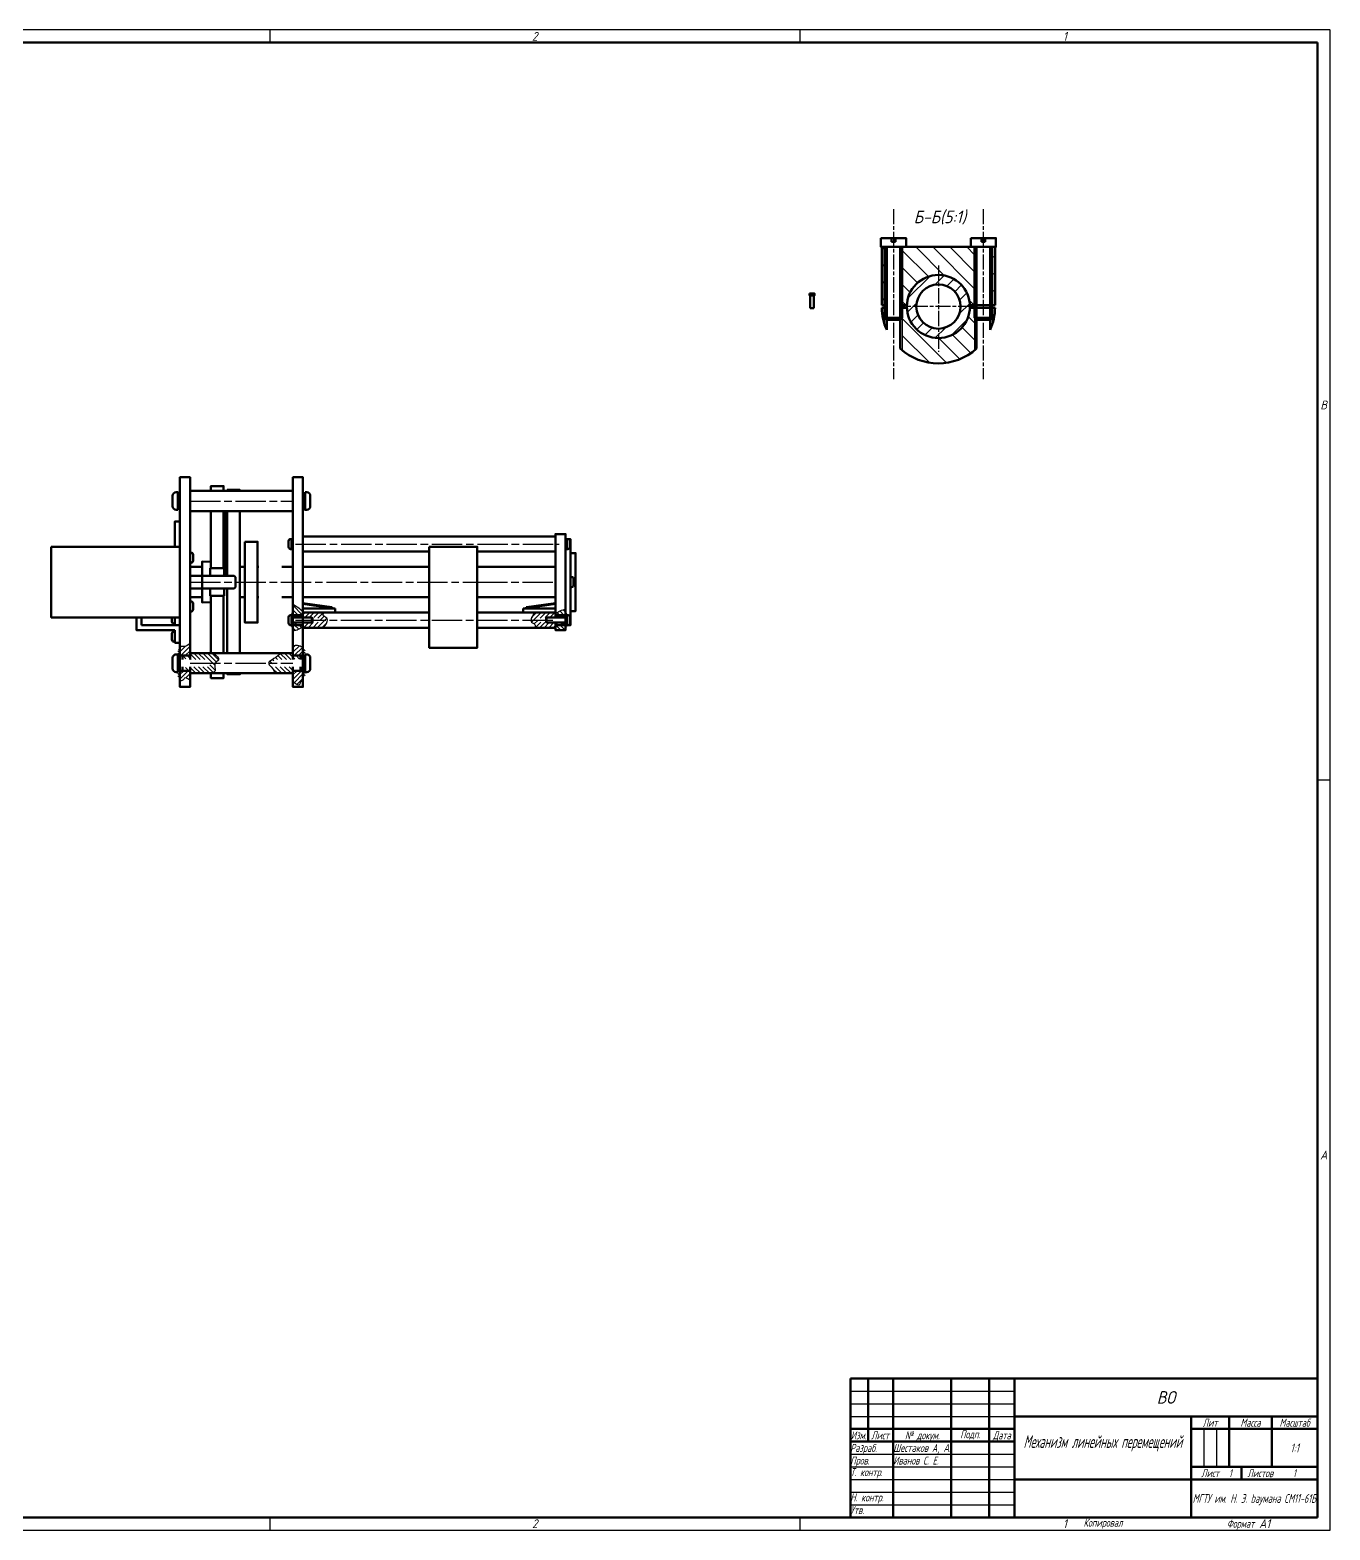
# Model space of a CAD drawing. Header units: millimetres. Extents: x 0 to 841, y 0 to 594.
# Drawn here: x 326 to 841, y 0 to 594 of the extents above; entities that cross this region are included whole.
import ezdxf
from ezdxf.enums import TextEntityAlignment as Align

# ---------------------------------------------------------------- set-up
doc = ezdxf.new("R2010")
doc.units = ezdxf.units.MM
doc.linetypes.add('AM_ISO08W050', pattern=[18, 12, -1.5, 3, -1.5])
doc.linetypes.add('AM_ISO08W050x2', pattern=[9, 6, -0.75, 1.5, -0.75])
for name, color, linetype, lineweight in [('AM_0', 7, 'Continuous', 50), ('AM_4', 3, 'Continuous', 25), ('AM_7', 4, 'AM_ISO08W050', 25), ('AM_8', 1, 'Continuous', 25), ('AM_BOR', 7, 'Continuous', 50), ('основные', 7, 'Continuous', 50), ('оч жирные', 7, 'Continuous', 140), ('тонкие', 2, 'Continuous', 25)]:
    doc.layers.add(name, color=color, linetype=linetype, lineweight=lineweight)
doc.styles.add('ACGOSTTS', font='geniso.shx', dxfattribs={"oblique": 15})
doc.styles.get("Standard").update_dxf_attribs({"font": 'geniso.shx', "oblique": 15})

# ---------------------------------------------------------------- blocks, each defined once
blk = doc.blocks.new('GOST_A1_LANDSCAPE')
at = {"layer": 'AM_BOR', "color": 1, "lineweight": 25}
for p, q in [((841, 594), (0, 594)), ((421, 594), (421, 589)), ((631, 594), (631, 589)), ((841, 0), (841, 594)), ((841, 297), (836, 297)), ((0, 0), (841, 0)), ((421, 5), (421, 0)), ((631, 5), (631, 0))]:
    blk.add_line(p, q, dxfattribs=at)
at = {"layer": 'AM_BOR', "color": 7, "lineweight": 50}
for p, q in [((836, 589), (20, 589)), ((836, 5), (836, 589)), ((20, 5), (836, 5))]:
    blk.add_line(p, q, dxfattribs=at)
at = {"layer": 'AM_BOR', "color": 1, "lineweight": 25, "style": 'ACGOSTTS', "oblique": 15}
for s, p in [('2', (526, 591.5)), ('1', (736, 591.5)), ('B', (838.5, 445.5)), ('A', (838.5, 148.5)), ('2', (526, 2.5)), ('1', (736, 2.5))]:
    blk.add_text(s, height=3.5, dxfattribs=at).set_placement(p, align=Align.MIDDLE_CENTER)
blk = doc.blocks.new('GOST_FORM1')
at = {"layer": 'AM_BOR', "color": 7, "lineweight": 50}
for p, q in [((-185, 0), (-185, 55)), ((-185, 55), (0, 55)), ((-178, 55), (-178, 30)), ((-168, 55), (-168, 0)), ((-145, 55), (-145, 0)), ((-130, 55), (-130, 0)), ((-120, 55), (-120, 0)), ((0, 55), (0, 0)), ((-120, 40), (0, 40)), ((-50, 40), (-50, 0)), ((-35, 40), (-35, 20)), ((-18, 40), (-18, 20)), ((-185, 35), (-120, 35)), ((-185, 30), (-120, 30)), ((-50, 35), (0, 35)), ((-50, 20), (0, 20)), ((-30, 20), (-30, 15)), ((-120, 15), (0, 15)), ((0, 0), (-185, 0))]:
    blk.add_line(p, q, dxfattribs=at)
at = {"layer": 'AM_BOR', "color": 1, "lineweight": 25}
for p, q in [((-185, 50), (-120, 50)), ((-185, 45), (-120, 45)), ((-185, 40), (-120, 40)), ((-45, 35), (-45, 20)), ((-40, 35), (-40, 20)), ((-185, 25), (-120, 25)), ((-185, 20), (-120, 20)), ((-185, 15), (-120, 15)), ((-185, 10), (-120, 10)), ((-185, 5), (-120, 5))]:
    blk.add_line(p, q, dxfattribs=at)
at = {"layer": 'AM_BOR', "color": 1, "lineweight": 25, "style": 'ACGOSTTS', "oblique": 15, "width": 0.8}
for s, p in [('Лит', (-42.5, 37.5)), ('Масса', (-26.5, 37.5)), ('Масштаб', (-9, 37.5)), ('Изм.', (-181.7, 32.5)), ('Лист', (-173.2, 32.5)), ('№ докум.', (-156.5, 32.5)), ('Подп.', (-137.5, 32.9)), ('Дата', (-125, 32.5)), ('Лист', (-42.5, 17.5)), ('Листов', (-22.62, 17.5)), ('Копировал', (-84.92, -2.1))]:
    blk.add_text(s, height=3.17, dxfattribs=at).set_placement(p, align=Align.MIDDLE_CENTER)
for s, p in [('Разраб.', (-185, 27.5)), ('Пров.', (-185, 22.5)), ('Т. контр.', (-185, 17.9)), ('Н. контр.', (-185, 7.9)), ('Утв.', (-185, 2.9))]:
    blk.add_text(s, height=3.17, dxfattribs=at).set_placement(p, align=Align.MIDDLE_LEFT)
blk.add_text('Формат', height=3.17, dxfattribs=at).set_placement((-25, -2.5), align=Align.MIDDLE_RIGHT)
at = {"layer": 'AM_BOR', "color": 2, "lineweight": 25, "style": 'ACGOSTTS', "oblique": 15}
for tag, height, p in [('GEN-TITLE-PARTNO{23}', 5, (-60, 47.5)), ('GEN-TITLE-CMPNY{13}', 3.5, (-25, 7.5))]:
    blk.add_attdef(tag, text='', height=height, dxfattribs=at).set_placement(p, align=Align.MIDDLE_CENTER)
at = {"layer": 'AM_BOR', "color": 2, "lineweight": 25, "style": 'ACGOSTTS', "oblique": 15, "width": 0.8}
for tag, height, p in [('GEN-TITLE-DES1{13}', 5, (-85, 30)), ('GEN-TITLE-LIT1{1}', 3.5, (-47.9, 27.5)), ('GEN-TITLE-LIT2{1.1}', 3.5, (-42.9, 27.5)), ('GEN-TITLE-LIT3{1.1}', 3.5, (-37.9, 27.5)), ('GEN-TITLE-WT{4}', 3.5, (-27, 27.5)), ('GEN-TITLE-SCA{6}', 3.5, (-9, 27.5)), ('GEN-TITLE-DES2{21}', 3.17, (-85, 19.5)), ('GEN-TITLE-SHEET{2.2}', 3.17, (-34.5, 17.5)), ('GEN-TITLE-NUMSHTS{5}', 3.17, (-9.12, 17.5))]:
    blk.add_attdef(tag, text='', height=height, dxfattribs=at).set_placement(p, align=Align.MIDDLE_CENTER)
at = {"layer": 'AM_BOR', "color": 2, "lineweight": 25, "style": 'ACGOSTTS', "oblique": 15}
for tag, height, width, p in [('GEN-TITLE-NAME{6.5}', 3.17, 0.8, (-168, 27.5)), ('GEN-TITLE-CHKM{6.5}', 3.17, 0.8, (-168, 22.5)), ('GEN-TITLE-ENG{6.5}', 3.17, 0.8, (-168, 17.5)), ('GEN-TITLE-AUTH{6.5}', 3.17, 0.8, (-168, 12.5)), ('GEN-TITLE-APPD{6.5}', 3.17, 0.8, (-168, 7.5)), ('GEN-TITLE-MAT2{9}', 3.5, 0.9, (-85, 9.25)), ('GEN-TITLE-MAT3{9}', 3.5, 0.9, (-85, 4.37)), ('GEN-TITLE-APPM{6.5}', 3.17, 0.8, (-168, 2.5))]:
    blk.add_attdef(tag, text='', height=height, dxfattribs=dict(at, width=width)).set_placement(p, align=Align.MIDDLE_LEFT)
at = {"layer": 'AM_BOR', "color": 1, "lineweight": 25, "style": 'ACGOSTTS', "oblique": 15, "width": 0.8}
blk.add_attdef('GEN-TITLE-AUTHT{5}', text='', height=3.17, dxfattribs=at).set_placement((-185, 12.9), align=Align.MIDDLE_LEFT)
at = {"layer": 'AM_BOR', "color": 2, "lineweight": 25, "style": 'ACGOSTTS', "oblique": 15, "width": 0.9}
blk.add_attdef('GEN-TITLE-MAT1{9}', text='', height=3.5, dxfattribs=at).set_placement((-86.5, 7.5), align=Align.MIDDLE_RIGHT)
at = {"layer": 'AM_BOR', "color": 2, "lineweight": 25, "style": 'ACGOSTTS', "oblique": 15}
blk.add_attdef('GEN-TITLE-SIZ{15.7}', text='', height=3.5, dxfattribs=at).set_placement((-23.1, -2.5), align=Align.MIDDLE_LEFT)

msp = doc.modelspace()

# ---------------------------------------------------------------- hatches: boundary and pattern name
at = {"layer": 'AM_8'}
h = msp.add_hatch(dxfattribs=at)
h.set_pattern_fill('ANSI31', color=256, scale=1.5, angle=90, style=0)
h.set_pattern_definition([(135, (-2743.5084, -1937.854), (-3.367596, -3.367596), [])])
h.paths.add_polyline_path([(685.88, 508.1), (671.58, 508.1), (671.58, 484.98), (673.39, 484.98, -0.402847), (685.88, 497)])
h.paths.add_polyline_path([(700.17, 508.1), (685.88, 508.1), (685.88, 497, -0.402847), (698.37, 484.98), (700.17, 484.98)])
h.paths.add_polyline_path([(700.17, 484.01), (698.37, 484.01, -0.402847), (685.88, 472), (685.88, 462, 0.174156), (700.17, 467.13)])
h.paths.add_polyline_path([(685.88, 472, -0.402847), (673.39, 484.01), (671.58, 484.01), (671.58, 479.99), (671.58, 467.13, 0.174156), (685.88, 462)])
h.paths.add_polyline_path([(664.58, 508.1), (663.42, 508.1), (663.42, 484.98), (664.58, 484.98)])
h.paths.add_polyline_path([(664.58, 484.01), (663.42, 484.01, 0.076164), (664.58, 477.31)])
h.paths.add_polyline_path([(708.34, 484.01), (707.17, 484.01), (707.17, 479.99), (707.17, 477.31, 0.076164)])
h.paths.add_polyline_path([(708.34, 508.1), (707.17, 508.1), (707.17, 484.98), (708.34, 484.98)])
h = msp.add_hatch(dxfattribs=at)
h.set_pattern_fill('_U', color=256, scale=3.75, angle=45, style=0, pattern_type=0)
h.set_pattern_definition([(45, (-2743.5084, -1937.8538), (-2.6516504, 2.6516504), [])])
edge = h.paths.add_edge_path()
edge.add_arc((685.88, 484.5), 12.5, 177.76767, 486.08912)
edge.add_arc((685.88, 484.5), 12.5, 126.08912, 177.76767)
edge = h.paths.add_edge_path(flags=16)
edge.add_arc((685.88, 484.46), 8.75, -234.02395, 11.45916, ccw=False)
edge.add_arc((685.88, 484.46), 8.75, 11.45916, 125.97605, ccw=False)
h = msp.add_hatch(dxfattribs=at)
h.set_pattern_fill('ANSI31', color=256, scale=0.1, angle=180, style=0)
h.set_pattern_definition([(225, (968.3834, 720.61657), (0.2245064, -0.2245064), [])])
h.paths.add_polyline_path([(429.69, 357.31), (430.19, 357.31), (430.19, 359.31), (429.69, 359.31)])
h.paths.add_polyline_path([(429.69, 361.31), (430.19, 361.31), (430.19, 363.31), (429.69, 363.31)])
h = msp.add_hatch(dxfattribs=at)
h.set_pattern_fill('ANSI31', color=256, scale=0.4, angle=270, style=0)
h.set_pattern_definition([(315, (968.3834, 720.6166), (0.8980256, 0.8980256), [])])
edge = h.paths.add_edge_path()
edge.add_spline(control_points=[(430.19, 356.01), (430.94, 356.02), (432.39, 356.5), (433.59, 357.31), (434.19, 357.71)], knot_values=[0, 0, 0, 0, 2.207493, 4.376087, 4.376087, 4.376087, 4.376087], degree=3, periodic=0)
edge.add_line((434.19, 357.71), (434.19, 358.31))
edge.add_line((434.19, 358.31), (431.19, 358.31))
edge.add_line((431.19, 358.31), (430.19, 358.31))
edge.add_line((430.19, 358.31), (430.19, 356.01))
edge = h.paths.add_edge_path()
edge.add_spline(control_points=[(434.19, 363.87), (434.03, 364), (433.86, 364.12), (433.7, 364.25)], knot_values=[23.381667, 23.381667, 23.381667, 23.381667, 23.830196, 23.830196, 23.830196, 23.830196], degree=3, periodic=0)
edge.add_line((433.52, 364.25), (430.19, 366.55))
edge.add_line((430.19, 366.55), (430.19, 362.31))
edge.add_line((430.19, 362.31), (431.19, 362.31))
edge.add_line((431.19, 362.31), (434.19, 362.31))
edge.add_line((434.19, 362.31), (434.19, 363.31))
edge.add_line((434.19, 363.31), (434.19, 363.87))
h = msp.add_hatch(dxfattribs=at)
h.set_pattern_fill('ANSI31', color=256, scale=0.4, angle=180, style=0)
h.set_pattern_definition([(225, (968.3834, 720.6166), (0.8980256, -0.8980256), [])])
edge = h.paths.add_edge_path()
edge.add_line((434.19, 358.31), (434.19, 357.31))
edge.add_line((434.19, 357.31), (442.08, 357.31))
edge.add_spline(control_points=[(442.08, 357.31), (442.69, 357.91), (443.51, 358.71), (443.86, 360), (443.87, 360.31)], knot_values=[0, 0, 0, 0, 2.595625, 3.48734, 3.48734, 3.48734, 3.48734], degree=3, periodic=0)
edge.add_line((443.87, 360.31), (441.24, 360.31))
edge.add_line((441.24, 360.31), (440.79, 359.52))
edge.add_line((440.79, 359.52), (439.59, 359.52))
edge.add_line((439.59, 359.52), (439.19, 359.31))
edge.add_line((439.19, 359.31), (434.19, 359.31))
edge.add_line((434.19, 359.31), (434.19, 358.31))
edge = h.paths.add_edge_path()
edge.add_line((434.19, 362.31), (434.19, 361.31))
edge.add_line((434.19, 361.31), (439.19, 361.31))
edge.add_line((439.19, 361.31), (439.59, 361.09))
edge.add_line((439.59, 361.09), (440.79, 361.09))
edge.add_line((440.79, 361.09), (441.24, 360.31))
edge.add_line((441.24, 360.31), (443.87, 360.31))
edge.add_spline(control_points=[(443.87, 360.31), (443.88, 360.59), (443.67, 361.5), (441.72, 361.93), (442.32, 362.95), (442.54, 363.31)], knot_values=[3.48734, 3.48734, 3.48734, 3.48734, 4.293157, 6.233909, 7.297854, 7.297854, 7.297854, 7.297854], degree=3, periodic=0)
edge.add_line((442.54, 363.31), (434.19, 363.31))
edge.add_line((434.19, 363.31), (434.19, 362.31))
h = msp.add_hatch(dxfattribs=at)
h.set_pattern_fill('ANSI31', color=256, scale=0.4, style=0)
edge = h.paths.add_edge_path()
edge.add_line((534.19, 362.31), (534.19, 363.31))
edge.add_line((534.19, 363.31), (526.3, 363.31))
edge.add_spline(control_points=[(526.3, 363.31), (525.69, 362.71), (524.87, 361.9), (524.52, 360.62), (524.51, 360.31)], knot_values=[0, 0, 0, 0, 2.595625, 3.48734, 3.48734, 3.48734, 3.48734], degree=3, periodic=0)
edge.add_line((524.51, 360.31), (527.14, 360.31))
edge.add_line((527.14, 360.31), (527.59, 361.09))
edge.add_line((527.59, 361.09), (528.79, 361.09))
edge.add_line((528.79, 361.09), (529.19, 361.31))
edge.add_line((529.19, 361.31), (534.19, 361.31))
edge.add_line((534.19, 361.31), (534.19, 362.31))
edge = h.paths.add_edge_path()
edge.add_line((534.19, 358.31), (534.19, 359.31))
edge.add_line((534.19, 359.31), (529.19, 359.31))
edge.add_line((529.19, 359.31), (528.79, 359.52))
edge.add_line((528.79, 359.52), (527.59, 359.52))
edge.add_line((527.59, 359.52), (527.14, 360.31))
edge.add_line((527.14, 360.31), (524.51, 360.31))
edge.add_spline(control_points=[(524.51, 360.31), (524.51, 360.03), (524.71, 359.12), (526.67, 358.69), (526.06, 357.67), (525.85, 357.31)], knot_values=[3.48734, 3.48734, 3.48734, 3.48734, 4.293157, 6.233909, 7.297854, 7.297854, 7.297854, 7.297854], degree=3, periodic=0)
edge.add_line((525.85, 357.31), (534.19, 357.31))
edge.add_line((534.19, 357.31), (534.19, 358.31))
h = msp.add_hatch(dxfattribs=at)
h.set_pattern_fill('ANSI31', color=256, scale=0.4, angle=90, style=0)
edge = h.paths.add_edge_path()
edge.add_spline(control_points=[(538.19, 364.61), (537.45, 364.6), (536, 364.12), (534.79, 363.31), (534.19, 362.91)], knot_values=[0, 0, 0, 0, 2.207493, 4.376087, 4.376087, 4.376087, 4.376087], degree=3, periodic=0)
edge.add_line((534.19, 362.91), (534.19, 362.31))
edge.add_line((534.19, 362.31), (537.19, 362.31))
edge.add_line((537.19, 362.31), (538.19, 362.31))
edge.add_line((538.19, 362.31), (538.19, 364.61))
edge = h.paths.add_edge_path()
edge.add_line((538.19, 358.31), (537.19, 358.31))
edge.add_line((537.19, 358.31), (534.19, 358.31))
edge.add_line((534.19, 358.31), (534.19, 357.31))
edge.add_line((534.19, 357.31), (534.19, 356.74))
edge.add_spline(control_points=[(534.19, 356.74), (534.36, 356.62), (534.52, 356.49), (534.68, 356.37)], knot_values=[23.381667, 23.381667, 23.381667, 23.381667, 23.830196, 23.830196, 23.830196, 23.830196], degree=3, periodic=0)
edge.add_line((534.68, 356.37), (538.19, 356.37))
edge.add_line((538.19, 356.37), (538.19, 358.31))
h = msp.add_hatch(dxfattribs=at)
h.set_pattern_fill('ANSI31', color=256, scale=0.1, style=0)
h.paths.add_polyline_path([(538.69, 363.31), (538.19, 363.31), (538.19, 361.31), (538.69, 361.31)])
h.paths.add_polyline_path([(538.69, 359.31), (538.19, 359.31), (538.19, 357.31), (538.69, 357.31)])
h = msp.add_hatch(dxfattribs=at)
h.set_pattern_fill('ANSI31', color=256, scale=0.4)
h.paths.add_polyline_path([(537.19, 362.31), (534.19, 362.31), (534.19, 361.31), (537.19, 361.31)])
h.paths.add_polyline_path([(537.19, 359.31), (534.19, 359.31), (534.19, 358.31), (537.19, 358.31)])
h = msp.add_hatch(dxfattribs=at)
h.set_pattern_fill('ANSI31', color=256, scale=0.4, style=0)
edge = h.paths.add_edge_path()
edge.add_line((389.46, 346.25), (389.46, 351))
edge.add_spline(control_points=[(389.46, 351), (388.73, 350.48), (387.5, 349.62), (386.05, 349.87), (385.46, 349.97)], knot_values=[0, 0, 0, 0, 2.551718, 4.277618, 4.277618, 4.277618, 4.277618], degree=3, periodic=0)
edge.add_line((385.46, 349.97), (385.46, 346.25))
edge.add_line((385.46, 346.25), (386.46, 346.25))
edge.add_line((386.46, 346.25), (389.46, 346.25))
edge = h.paths.add_edge_path()
edge.add_line((386.46, 340.25), (385.46, 340.25))
edge.add_line((385.46, 340.25), (385.46, 337.75))
edge.add_line((385.46, 337.75), (385.46, 336.36))
edge.add_spline(control_points=[(385.46, 336.36), (385.77, 336.31), (386.57, 336.17), (387.4, 338.09), (388.66, 337.07), (389.46, 336.42)], knot_values=[0, 0, 0, 0, 0.87456, 2.243356, 4.583662, 4.583662, 4.583662, 4.583662], degree=3, periodic=0)
edge.add_line((389.46, 336.42), (389.46, 340.25))
edge.add_line((389.46, 340.25), (386.46, 340.25))
edge = h.paths.add_edge_path()
edge.add_spline(control_points=[(434.19, 349.61), (433.96, 349.69), (433.11, 350), (431.73, 350.73), (430.65, 350.18), (430.19, 349.95)], knot_values=[0, 0, 0, 0, 0.745073, 2.754457, 4.215156, 4.215156, 4.215156, 4.215156], degree=3, periodic=0)
edge.add_line((430.19, 349.95), (430.19, 346.25))
edge.add_line((430.19, 346.25), (433.19, 346.25))
edge.add_line((433.19, 346.25), (434.19, 346.25))
edge.add_line((434.19, 346.25), (434.19, 349.61))
edge = h.paths.add_edge_path()
edge.add_line((434.19, 340.25), (433.19, 340.25))
edge.add_line((433.19, 340.25), (430.19, 340.25))
edge.add_line((430.19, 340.25), (430.19, 336))
edge.add_spline(control_points=[(430.19, 336), (431.39, 335.12), (433.05, 333.9), (433.16, 336.15), (433.88, 336.36), (434.19, 336.46)], knot_values=[0, 0, 0, 0, 2.96911, 4.141042, 5.051401, 5.051401, 5.051401, 5.051401], degree=3, periodic=0)
edge.add_line((434.19, 336.46), (434.19, 340.25))
h = msp.add_hatch(dxfattribs=at)
h.set_pattern_fill('ANSI31', color=256, scale=0.2, angle=90, style=0)
h.paths.add_polyline_path([(434.99, 346.75), (434.99, 348.75), (434.19, 348.75), (434.19, 345), (434.99, 345)])
h.paths.add_polyline_path([(434.99, 341.5), (434.19, 341.5), (434.19, 337.75), (434.99, 337.75)])
h.paths.add_polyline_path([(385.46, 348.75), (384.66, 348.75), (384.66, 345), (385.46, 345)])
h.paths.add_polyline_path([(385.46, 341.5), (384.66, 341.5), (384.66, 339.75), (384.66, 337.75), (385.46, 337.75)])
h = msp.add_hatch(dxfattribs=at)
h.set_pattern_fill('ANSI31', color=256, scale=0.4, angle=90, style=0)
h.paths.add_polyline_path([(389.46, 346.25), (386.46, 346.25), (386.46, 345), (389.46, 345)])
h.paths.add_polyline_path([(389.46, 341.5), (386.46, 341.5), (386.46, 340.25), (389.46, 340.25)])
h.paths.add_polyline_path([(433.19, 346.25), (430.19, 346.25), (430.19, 345), (433.19, 345)])
h = msp.add_hatch(dxfattribs=at)
h.set_pattern_fill('ANSI31', color=256, scale=0.4, angle=90, style=0)
edge = h.paths.add_edge_path()
edge.add_spline(control_points=[(399.41, 343.25), (399.69, 343.75), (401.79, 344.69), (399.97, 346.24), (398.78, 347.25)], knot_values=[0, 0, 0, 0, 1.747149, 5.11687, 5.11687, 5.11687, 5.11687], degree=3, periodic=0)
edge.add_line((398.78, 347.25), (389.46, 347.25))
edge.add_line((389.46, 347.25), (389.46, 344.68))
edge.add_line((389.46, 344.68), (396.86, 344.68))
edge.add_line((396.86, 344.68), (397.69, 343.25))
edge.add_line((397.69, 343.25), (399.41, 343.25))
edge = h.paths.add_edge_path()
edge.add_spline(control_points=[(396.89, 339.25), (398.02, 339.42), (400.39, 339.77), (398.92, 342.4), (399.41, 343.25)], knot_values=[5.11687, 5.11687, 5.11687, 5.11687, 7.837232, 10.812861, 10.812861, 10.812861, 10.812861], degree=3, periodic=0)
edge.add_line((399.41, 343.25), (397.69, 343.25))
edge.add_line((397.69, 343.25), (396.86, 341.83))
edge.add_line((396.86, 341.83), (389.46, 341.83))
edge.add_line((389.46, 341.83), (389.46, 339.25))
edge.add_line((389.46, 339.25), (396.89, 339.25))
edge = h.paths.add_edge_path()
edge.add_line((430.19, 347.25), (425.6, 347.25))
edge.add_spline(control_points=[(425.6, 347.25), (424.74, 346.54), (423.22, 345.29), (420.61, 343.9), (420.56, 343.25)], knot_values=[0, 0, 0, 0, 3.648807, 6.441012, 6.441012, 6.441012, 6.441012], degree=3, periodic=0)
edge.add_line((420.56, 343.25), (421.97, 343.25))
edge.add_line((421.97, 343.25), (422.79, 344.68))
edge.add_line((422.79, 344.68), (430.19, 344.68))
edge.add_line((430.19, 344.68), (430.19, 347.25))
edge = h.paths.add_edge_path()
edge.add_line((430.19, 341.83), (422.79, 341.83))
edge.add_line((422.79, 341.83), (421.97, 343.25))
edge.add_line((421.97, 343.25), (420.56, 343.25))
edge.add_spline(control_points=[(420.56, 343.25), (420.49, 342.37), (422.91, 341.15), (422.86, 339.56), (422.85, 339.25)], knot_values=[6.441012, 6.441012, 6.441012, 6.441012, 10.254846, 11.161462, 11.161462, 11.161462, 11.161462], degree=3, periodic=0)
edge.add_line((422.85, 339.25), (430.19, 339.25))
edge.add_line((430.19, 339.25), (430.19, 341.83))
at = {"layer": 'основные'}
h = msp.add_hatch(dxfattribs=at)
h.set_pattern_fill('GRATE', color=256, scale=0.069)
h.set_pattern_definition([(0, (13.94121, 0), (0, 0.05476875), []), (90, (13.94121, 0), (-0.219075, 1e-17), [])])
h.paths.add_polyline_path([(404.21, 403.48), (402.71, 403.48), (402.71, 380.87), (402.96, 380.87), (402.96, 377.87), (404.21, 377.87)])

# ---------------------------------------------------------------- linework, layer by layer
at = {"layer": 'AM_0'}
for p, q in [((665.39, 508.1), (665.39, 475.24)), ((670.77, 508.1), (670.77, 467.84)), ((700.98, 508.1), (700.98, 467.84)), ((700.98, 508.1), (700.98, 475.24)), ((706.36, 508.1), (706.36, 475.24))]:
    msp.add_line(p, q, dxfattribs=at)
at = {"layer": 'AM_4'}
for p, q in [((664.58, 508.1), (664.58, 477.31)), ((671.58, 508.1), (671.58, 467.13)), ((700.17, 508.1), (700.17, 467.13)), ((707.17, 508.1), (707.17, 477.31))]:
    msp.add_line(p, q, dxfattribs=at)
at = {"layer": 'AM_7', "linetype": 'AM_ISO08W050x2'}
for p, q in [((668.08, 523.1), (668.08, 455.75)), ((703.67, 523.1), (703.67, 455.75)), ((685.88, 500.75), (685.88, 466.61)), ((699.72, 484.5), (672.08, 484.5))]:
    msp.add_line(p, q, dxfattribs=at)
at = {"layer": 'AM_7'}
for p, q in [((389.46, 407.48), (430.19, 407.48)), ((431.27, 390.43), (535.7, 390.43)), ((389.46, 375.37), (503.19, 375.37)), ((503.19, 375.37), (534.19, 375.37)), ((431.19, 360.31), (503.19, 360.31)), ((503.19, 360.31), (534.19, 360.31)), ((389.46, 343.25), (430.19, 343.25))]:
    msp.add_line(p, q, dxfattribs=at)
at = {"layer": 'основные'}
for p, q in [((667.33, 510.1), (667.33, 511.6)), ((668.83, 511.6), (668.83, 510.1)), ((702.92, 510.1), (702.92, 511.6)), ((704.42, 511.6), (704.42, 510.1)), ((663.42, 484.98), (663.42, 508.1)), ((708.34, 508.1), (663.42, 508.1)), ((664.58, 508.1), (671.58, 508.1)), ((664.58, 508.1), (664.58, 479.99)), ((668.83, 510.1), (667.33, 510.1)), ((671.58, 508.1), (671.58, 479.99)), ((700.17, 508.1), (707.17, 508.1)), ((700.17, 508.1), (700.17, 479.99)), ((704.42, 510.1), (702.92, 510.1)), ((707.17, 508.1), (707.17, 479.99)), ((708.34, 484.98), (708.34, 508.1)), ((635.15, 488.9), (636.55, 488.9)), ((635.15, 488.9), (635.15, 483.9)), ((635.7, 489.3), (635.7, 489.6)), ((636, 489.3), (635.7, 489.3)), ((636, 489.6), (636, 489.3)), ((636.55, 488.9), (636.55, 483.9)), ((636.55, 483.9), (635.15, 483.9)), ((665.39, 484.98), (663.42, 484.98)), ((665.39, 484.01), (663.42, 484.01)), ((673.39, 484.98), (670.77, 484.98)), ((673.39, 484.01), (670.77, 484.01)), ((698.37, 484.98), (708.34, 484.98)), ((698.37, 484.01), (708.34, 484.01)), ((671.58, 479.99), (664.58, 479.99)), ((664.58, 479.99), (665.39, 479.27)), ((665.39, 479.27), (670.77, 479.27)), ((671.58, 479.99), (670.77, 479.27)), ((707.17, 479.99), (700.17, 479.99)), ((707.17, 479.99), (700.17, 479.99)), ((700.17, 479.99), (700.98, 479.27)), ((700.98, 479.27), (706.36, 479.27)), ((707.17, 479.99), (706.36, 479.27)), ((503.19, 389.37), (484.19, 389.37)), ((484.19, 389.37), (484.19, 379.57)), ((503.19, 349.37), (503.19, 389.37)), ((397.46, 377.87), (397.46, 380.87)), ((397.46, 380.87), (402.96, 380.87)), ((402.96, 380.87), (402.96, 377.87)), ((484.19, 381.37), (484.19, 349.37)), ((406.96, 377.87), (389.46, 377.87)), ((389.46, 377.87), (397.46, 377.87)), ((389.46, 375.37), (389.46, 372.87)), ((406.96, 377.87), (407.46, 377.37)), ((407.46, 373.37), (407.46, 377.37)), ((389.46, 372.87), (399.96, 372.87)), ((389.46, 372.87), (406.96, 372.87)), ((397.46, 372.87), (397.46, 369.87)), ((397.46, 369.87), (402.96, 369.87)), ((402.96, 369.87), (402.96, 372.87)), ((406.96, 372.87), (407.46, 373.37)), ((389.46, 365.72), (389.46, 366.72)), ((445.67, 365.48), (434.19, 366.97)), ((443.74, 364.93), (443.74, 365.12)), ((444.34, 364.93), (443.74, 364.93)), ((444.34, 365.12), (444.34, 364.93)), ((445.74, 365.48), (445.67, 365.48)), ((445.74, 364.93), (445.74, 365.48)), ((522.64, 364.93), (522.64, 365.48)), ((522.64, 365.48), (522.71, 365.48)), ((522.71, 365.48), (534.19, 366.97)), ((524.04, 365.12), (524.04, 364.93)), ((524.04, 364.93), (524.64, 364.93)), ((524.64, 364.93), (524.64, 365.12)), ((370.21, 358.37), (370.21, 361.37)), ((383.46, 358.37), (370.21, 358.37)), ((383.46, 358.37), (383.46, 361.37)), ((383.46, 358.37), (385.46, 358.37)), ((430.22, 361.31), (429.69, 361.31)), ((429.69, 361.31), (437.69, 361.31)), ((430.22, 359.31), (429.69, 359.31)), ((437.69, 359.31), (429.69, 359.31)), ((431.19, 362.31), (430.19, 362.31)), ((431.19, 358.31), (430.19, 358.31)), ((434.19, 362.31), (431.19, 362.31)), ((431.19, 362.31), (431.19, 361.31)), ((431.19, 358.31), (431.19, 359.31)), ((434.19, 358.31), (431.19, 358.31)), ((434.19, 362.31), (434.19, 361.31)), ((434.19, 358.31), (434.19, 359.31)), ((437.69, 361.31), (437.69, 359.31)), ((437.92, 361.09), (437.69, 361.31)), ((437.69, 361.09), (437.69, 361.31)), ((437.69, 359.52), (437.69, 361.09)), ((437.69, 359.31), (437.69, 359.52)), ((437.69, 359.31), (437.92, 359.52)), ((437.92, 361.09), (437.92, 359.52)), ((530.69, 361.31), (530.46, 361.09)), ((530.46, 359.52), (530.46, 361.09)), ((530.46, 359.52), (530.69, 359.31)), ((530.69, 359.31), (530.69, 361.31)), ((530.69, 361.31), (538.69, 361.31)), ((530.69, 361.31), (530.69, 361.09)), ((530.69, 361.09), (530.69, 359.52)), ((530.69, 359.52), (530.69, 359.31)), ((538.69, 359.31), (530.69, 359.31)), ((534.19, 362.31), (537.19, 362.31)), ((534.19, 362.31), (534.19, 361.31)), ((534.19, 358.31), (534.19, 359.31)), ((534.19, 358.31), (537.19, 358.31)), ((537.19, 362.31), (537.19, 361.31)), ((537.19, 362.31), (538.19, 362.31)), ((537.19, 358.31), (537.19, 359.31)), ((537.19, 358.31), (538.19, 358.31)), ((538.16, 361.31), (538.69, 361.31)), ((538.16, 359.31), (538.69, 359.31)), ((385.46, 345), (384.66, 345)), ((386.46, 346.25), (385.46, 346.25)), ((433.19, 346.25), (434.19, 346.25)), ((434.19, 345), (434.99, 345)), ((484.19, 349.37), (503.19, 349.37)), ((385.46, 341.5), (384.66, 341.5)), ((386.46, 340.25), (385.46, 340.25)), ((433.19, 340.25), (434.19, 340.25)), ((434.19, 341.5), (434.99, 341.5))]:
    msp.add_line(p, q, dxfattribs=at)
for points in [[(663.08, 511.6), (673.08, 511.6), (673.08, 508.1), (663.08, 508.1)], [(698.67, 511.6), (708.67, 511.6), (708.67, 508.1), (698.67, 508.1)], [(634.85, 489.6), (636.85, 489.6), (636.85, 488.9), (634.85, 488.9)], [(389.48, 411.48), (430.21, 411.48), (430.21, 403.48), (389.48, 403.48)], [(334.46, 389.37), (385.46, 389.37), (385.46, 361.37), (334.46, 361.37)], [(411.21, 391.37), (416.21, 391.37), (416.21, 359.37), (411.21, 359.37)], [(484.19, 389.37), (503.19, 389.37), (503.19, 349.37), (484.19, 349.37)], [(540.19, 386.87), (542.19, 386.87), (542.19, 363.87), (540.19, 363.87)], [(446.99, 364.93), (434.19, 364.93), (434.19, 363.31), (446.99, 363.31)], [(521.39, 364.93), (534.19, 364.93), (534.19, 363.31), (521.39, 363.31)]]:
    msp.add_lwpolyline(points, close=True, dxfattribs=at)
for points in [[(389.46, 341.83), (389.46, 333.87), (385.46, 333.87), (385.46, 416.87), (389.46, 416.87), (389.46, 344.68)], [(430.19, 341.83), (430.19, 333.87), (434.19, 333.87), (434.19, 416.87), (430.19, 416.87), (430.19, 344.68)], [(397.71, 411.48), (397.71, 413.37), (402.71, 413.37), (402.71, 411.48)], [(404.21, 411.48), (404.21, 411.87), (409.21, 411.87), (409.21, 411.48)], [(383.46, 389.37), (383.46, 399.37), (385.46, 399.37), (385.46, 351.37), (383.46, 351.37), (383.46, 356.37)], [(397.71, 380.87), (397.71, 403.48)], [(402.71, 380.87), (402.71, 403.48)], [(402.71, 403.48), (402.71, 380.87)], [(404.21, 377.87), (404.21, 403.48)], [(404.21, 403.48), (404.21, 377.87)], [(409.21, 403.48), (409.21, 347.25)], [(484.19, 387.43), (434.19, 387.43), (434.19, 393.43), (534.19, 393.43), (534.19, 387.43), (503.19, 387.43)], [(534.19, 362.91), (534.19, 394.37), (538.19, 394.37), (538.19, 356.37), (534.19, 356.37), (534.19, 357.86)], [(538.19, 358.37), (538.19, 392.37)], [(539.4, 392.37), (540.19, 392.37), (540.19, 358.37), (539.4, 358.37)], [(394.22, 369.37), (389.46, 369.37), (389.46, 381.37), (394.22, 381.37)], [(397.71, 369.87), (397.71, 367.37), (394.22, 367.34), (394.22, 383.47), (397.71, 383.45), (397.71, 380.87)], [(409.21, 381.37), (411.21, 381.37)], [(416.21, 381.37), (416.68, 381.37)], [(425.75, 381.37), (430.19, 381.37)], [(434.19, 381.37), (484.19, 381.37)], [(503.19, 381.37), (534.19, 381.37), (534.19, 369.37), (503.19, 369.37)], [(397.71, 347.25), (397.71, 369.87)], [(402.71, 369.87), (402.71, 347.25)], [(402.71, 347.25), (402.71, 369.87)], [(404.21, 372.87), (404.21, 347.25)], [(404.21, 347.25), (404.21, 372.87)], [(411.21, 369.37), (409.21, 369.37)], [(416.68, 369.37), (416.21, 369.37)], [(430.19, 369.37), (425.75, 369.37)], [(484.19, 369.37), (434.19, 369.37)], [(445.59, 364.93), (445.59, 365.22), (438.4, 366.16), (434.19, 366.7)], [(484.19, 357.31), (434.19, 357.31), (434.19, 363.31), (484.19, 363.31)], [(503.19, 363.31), (534.19, 363.31), (534.19, 362.31)], [(522.79, 364.93), (522.79, 365.22), (529.99, 366.16), (534.19, 366.7)], [(383.46, 356.37), (368.21, 356.37), (368.21, 361.37)], [(382.26, 361.37), (382.26, 360.39)], [(534.19, 358.31), (534.19, 357.31), (503.19, 357.31)], [(386.46, 344.68), (386.46, 346.25), (389.46, 346.25), (389.46, 344.68)], [(389.46, 344.68), (389.46, 347.25), (430.19, 347.25), (430.19, 344.68)], [(430.19, 344.68), (430.19, 346.25), (433.19, 346.25), (433.19, 344.68)], [(389.46, 341.83), (389.46, 340.25), (386.46, 340.25), (386.46, 341.83)], [(430.19, 341.83), (430.19, 339.25), (389.46, 339.25), (389.46, 341.83)], [(402.71, 339.25), (402.71, 337.37), (397.71, 337.37), (397.71, 339.25)], [(409.21, 339.25), (409.21, 338.87), (404.21, 338.87), (404.21, 339.25)], [(433.19, 341.83), (433.19, 340.25), (430.19, 340.25), (430.19, 341.83)]]:
    msp.add_lwpolyline(points, dxfattribs=at)
for points in [[(384.66, 403.98), (383.96, 403.98, -0.414214), (382.56, 405.38), (382.56, 409.58, -0.414214), (383.96, 410.98), (384.66, 410.98)], [(434.99, 410.98), (435.69, 410.98, -0.414214), (437.09, 409.58), (437.09, 405.38, -0.414214), (435.69, 403.98), (434.99, 403.98)], [(384.66, 339.75), (383.96, 339.75, -0.414214), (382.56, 341.15), (382.56, 345.35, -0.414214), (383.96, 346.75), (384.66, 346.75)], [(434.99, 346.75), (435.69, 346.75, -0.414214), (437.09, 345.35), (437.09, 341.15, -0.414214), (435.69, 339.75), (434.99, 339.75)]]:
    msp.add_lwpolyline(points, format="xyb", close=True, dxfattribs=at)
for points in [[(428.49, 390.93), (428.49, 391.63, -0.414214), (429.29, 392.43), (429.69, 392.43), (429.69, 388.43), (429.29, 388.43, -0.414214), (428.49, 389.23), (428.49, 390.93)], [(539.89, 389.93), (539.89, 389.23, -0.414214), (539.09, 388.43), (538.69, 388.43), (538.69, 392.43), (539.09, 392.43, -0.414214), (539.89, 391.63), (539.89, 389.93)], [(390.66, 385.51), (390.66, 386.21, 0.414214), (389.86, 387.01), (389.46, 387.01), (389.46, 383.01), (389.86, 383.01, 0.414214), (390.66, 383.81), (390.66, 385.51)], [(541.39, 374.87), (541.39, 374.17, -0.414214), (540.59, 373.37), (540.19, 373.37), (540.19, 377.37), (540.59, 377.37, -0.414214), (541.39, 376.57), (541.39, 374.87)], [(390.66, 365.22), (390.66, 364.52, -0.414214), (389.86, 363.72), (389.46, 363.72), (389.46, 367.72), (389.86, 367.72, -0.414214), (390.66, 366.92), (390.66, 365.22)], [(382.26, 360.39), (382.26, 359.69, 0.414214), (383.06, 358.89), (383.46, 358.89), (383.46, 361.37)], [(428.49, 360.81), (428.49, 361.51, -0.414214), (429.29, 362.31), (429.69, 362.31), (429.69, 358.31), (429.29, 358.31, -0.414214), (428.49, 359.11), (428.49, 360.81)], [(539.89, 359.81), (539.89, 359.11, -0.414214), (539.09, 358.31), (538.69, 358.31), (538.69, 362.31), (539.09, 362.31, -0.414214), (539.89, 361.51), (539.89, 359.81)], [(382.26, 353.3), (382.26, 352.6, 0.414214), (383.06, 351.8), (383.46, 351.8), (383.46, 355.8), (383.06, 355.8, 0.414214), (382.26, 355), (382.26, 353.3)]]:
    msp.add_lwpolyline(points, format="xyb", dxfattribs=at)
for centre, radius in [((685.88, 484.5), 12.5), ((685.88, 484.46), 8.75)]:
    msp.add_circle(centre, radius, dxfattribs=at)
for centre, radius, start, end in [((685.88, 484.46), 22.47, 181.15495, 204.25052), ((685.88, 484.46), 22.47, 335.74948, 358.84505), ((685.88, 484.46), 22.47, 227.74352, 312.25648), ((444.04, 365.12), 0.3, 360, 180), ((524.34, 365.12), 0.3, 360, 180)]:
    msp.add_arc(centre, radius, start, end, dxfattribs=at)
at = {"layer": 'оч жирные'}
msp.add_line((416.21, 367.29), (416.21, 383.44), dxfattribs=at)
at = {"layer": 'тонкие'}
for points in [[(430.19, 366.55), (431.36, 366.04), (432.78, 364.96), (434.19, 363.87)], [(534.68, 356.37), (534.52, 356.49), (534.36, 356.62), (534.19, 356.74)]]:
    msp.add_open_spline(points, degree=3, dxfattribs=at)
for points in [[(442.08, 357.31), (443.65, 359.37), (443.65, 361.07), (442.16, 362.31), (442.54, 363.31)], [(526.3, 363.31), (524.73, 361.24), (524.73, 359.55), (526.22, 358.3), (525.85, 357.31)], [(389.46, 351), (387.18, 349.85), (385.46, 349.97)], [(430.19, 349.95), (431.57, 350.44), (433.5, 349.87), (434.19, 349.61)], [(398.78, 347.25), (400.67, 344.46), (399.41, 343.25), (399.41, 340.28), (396.89, 339.25)], [(425.6, 347.25), (422.67, 345.08), (420.56, 343.25), (422.79, 340.16), (422.85, 339.25)], [(389.46, 336.42), (387.31, 337.33), (386.34, 336.36), (385.46, 336.36)], [(430.19, 336), (432.97, 334.95), (433.38, 336.04), (434.19, 336.46)]]:
    msp.add_spline(points, degree=3, dxfattribs=at)
for points in [[(534.19, 362.91), (534.79, 363.31), (536, 364.12), (537.45, 364.6), (538.19, 364.61)], [(434.19, 357.71), (433.59, 357.31), (432.39, 356.5), (430.94, 356.02), (430.19, 356.01)]]:
    msp.add_open_spline(points, degree=3, knots=[0, 0, 0, 0, 2.168593, 4.376087, 4.376087, 4.376087, 4.376087], dxfattribs=at)

# ---------------------------------------------------------------- block references
at = {"layer": 'основные', "lineweight": 0}
msp.add_blockref('GOST_A1_LANDSCAPE', (0, 0), dxfattribs=at)
ref = msp.add_blockref('GOST_FORM1', (836, 5), dxfattribs=at)
ref.add_attrib('GEN-TITLE-DES1{13}', 'Механизм линейных перемещений', dxfattribs={"layer": 'AM_BOR', "color": 2, "lineweight": 25, "height": 5, "style": 'ACGOSTTS', "oblique": 15, "width": 0.634102}).set_placement((751, 35), align=Align.MIDDLE_CENTER)
ref.add_attrib('GEN-TITLE-PARTNO{23}', 'ВО', dxfattribs={"layer": 'AM_BOR', "color": 2, "lineweight": 25, "height": 5, "style": 'ACGOSTTS', "oblique": 15}).set_placement((776, 52.5), align=Align.MIDDLE_CENTER)
ref.add_attrib('GEN-TITLE-SCA{6}', '1:1', dxfattribs={"layer": 'AM_BOR', "color": 2, "lineweight": 25, "height": 3.5, "style": 'ACGOSTTS', "oblique": 15, "width": 0.8}).set_placement((827, 32.5), align=Align.MIDDLE_CENTER)
ref.add_attrib('GEN-TITLE-SHEET{2.2}', '1', dxfattribs={"layer": 'AM_BOR', "color": 2, "lineweight": 25, "height": 3.17, "style": 'ACGOSTTS', "oblique": 15, "width": 0.8}).set_placement((801.5, 22.5), align=Align.MIDDLE_CENTER)
ref.add_attrib('GEN-TITLE-NUMSHTS{5}', '1', dxfattribs={"layer": 'AM_BOR', "color": 2, "lineweight": 25, "height": 3.17, "style": 'ACGOSTTS', "oblique": 15, "width": 0.8}).set_placement((826.88, 22.5), align=Align.MIDDLE_CENTER)
ref.add_attrib('GEN-TITLE-CMPNY{13}', 'МГТУ им. Н. Э. Ьаумана СМ11-61Б', dxfattribs={"layer": 'AM_BOR', "color": 2, "lineweight": 25, "height": 3.5, "style": 'ACGOSTTS', "oblique": 15, "width": 0.653557}).set_placement((811, 12.5), align=Align.MIDDLE_CENTER)
ref.add_attrib('GEN-TITLE-NAME{6.5}', 'Шестаков А, А.', dxfattribs={"layer": 'AM_BOR', "color": 2, "lineweight": 25, "height": 3.17, "style": 'ACGOSTTS', "oblique": 15, "width": 0.712974}).set_placement((668, 32.5), align=Align.MIDDLE_LEFT)
ref.add_attrib('GEN-TITLE-CHKM{6.5}', 'Иванов С. Е.', dxfattribs={"layer": 'AM_BOR', "color": 2, "lineweight": 25, "height": 3.17, "style": 'ACGOSTTS', "oblique": 15, "width": 0.8}).set_placement((668, 27.5), align=Align.MIDDLE_LEFT)
ref.add_attrib('GEN-TITLE-SIZ{15.7}', 'A1', dxfattribs={"layer": 'AM_BOR', "color": 2, "lineweight": 25, "height": 3.5, "style": 'ACGOSTTS', "oblique": 15}).set_placement((812.9, 2.5), align=Align.MIDDLE_LEFT)

# ---------------------------------------------------------------- texts
at = {"layer": 'оч жирные', "insert": (676.08, 522.5), "char_height": 5, "attachment_point": 1}
msp.add_mtext('Б-Б(5:1)', dxfattribs=at)

doc.saveas('drawing.dxf')
